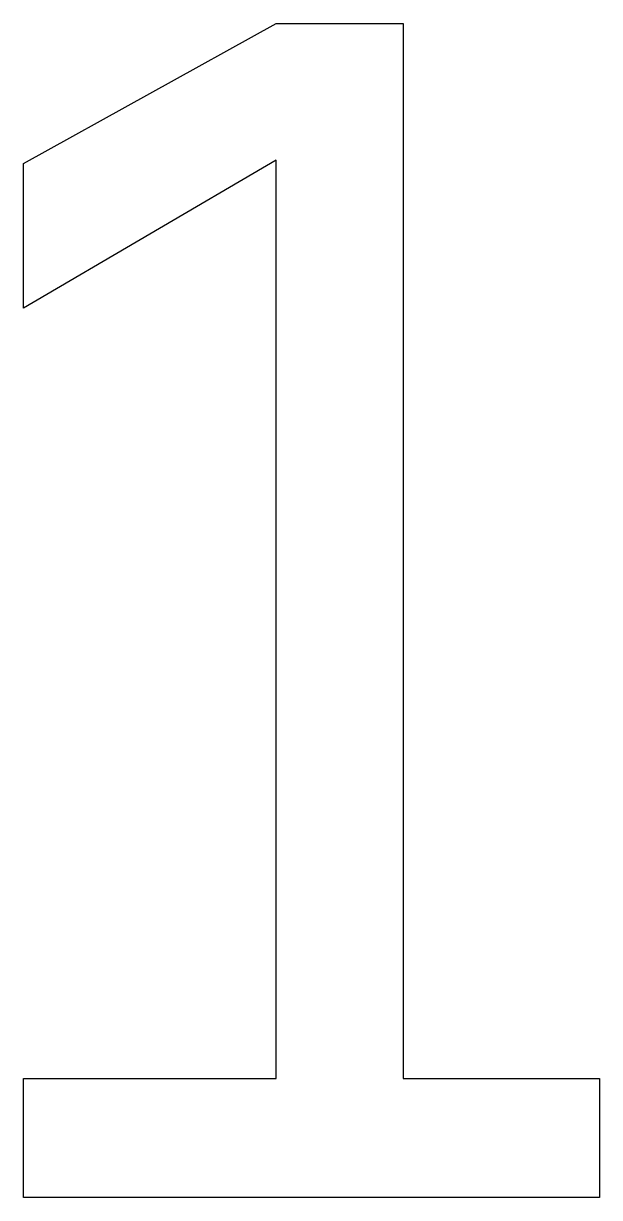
# Model space of a CAD drawing. Extents: x 1.4 to 6.4, y 0 to 10.1.
import ezdxf

# ---------------------------------------------------------------- set-up
doc = ezdxf.new("R2010")
doc.units = 0
doc.layers.get('0').update_dxf_attribs({"linetype": 'CONTINUOUS'})

msp = doc.modelspace()

# ---------------------------------------------------------------- linework, layer by layer
at = {"color": 0}
for p, q in [((1.44444, 8.93056), (3.625, 10.1389)), ((3.625, 10.1389), (4.72222, 10.1389)), ((4.72222, 10.1389), (4.72222, 1.02778)), ((3.625, 8.95833), (1.44444, 7.68056)), ((1.44444, 7.68056), (1.44444, 8.93056)), ((3.625, 1.02778), (3.625, 8.95833)), ((1.44444, 0), (1.44444, 1.02778)), ((1.44444, 1.02778), (3.625, 1.02778)), ((4.72222, 1.02778), (6.41667, 1.02778)), ((6.41667, 1.02778), (6.41667, 0)), ((6.41667, 0), (1.44444, 0))]:
    msp.add_line(p, q, dxfattribs=at)

doc.saveas('drawing.dxf')
